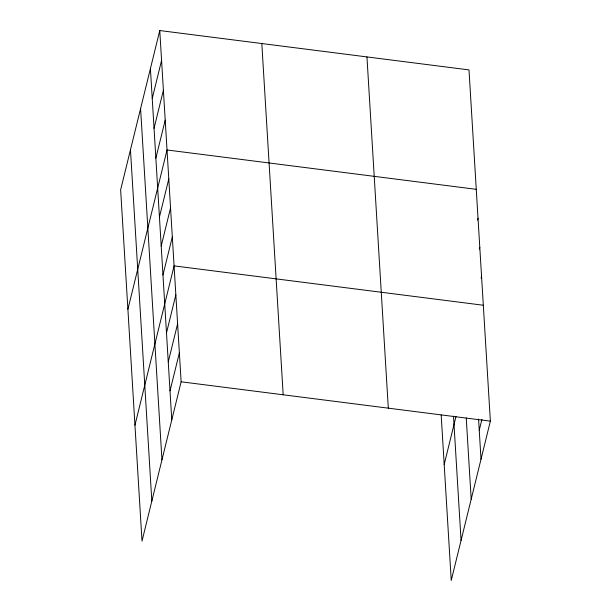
<?xml version="1.0" encoding="UTF-8"?>
<svg xmlns="http://www.w3.org/2000/svg" width="611" height="611" viewBox="0 0 611 611"><rect width="100%" height="100%" fill="white"/><g stroke="black" fill="none" stroke-linecap="round" stroke-linejoin="round"><path stroke-width="0.92" d="M159.761 30.55L120.634 189.845L142.004 541.094L181.131 381.799L159.761 30.55L468.996 69.906L490.366 421.155L451.239 580.45L441.173 414.991M152.231 98.478L161.579 60.405M154.041 128.341L163.397 90.26M155.858 158.196L165.214 120.115M127.905 309.273L167.032 149.978L476.259 189.334M159.44 217.027L168.789 178.954M161.205 246.004L170.553 207.931M162.961 274.981L172.317 236.908M134.955 425.18L174.082 265.884L483.309 305.24M166.49 332.942L175.838 294.861M168.254 361.918L177.602 323.845M170.011 390.895L179.367 352.822M477.581 220.12L478.023 218.31M479.345 249.097L479.788 247.287M481.101 278.081L481.552 276.264M444.182 464.536L455.989 416.473M479.245 430.251L481.919 419.375M181.131 381.799L490.366 421.155M478.566 419.031L481.01 459.228M466.239 417.909L471.188 499.233M453.499 416.122L461.061 540.445M366.951 56.922L388.313 408.171M261.814 43.541L283.176 394.782M150.413 68.623L171.775 419.872M140.583 108.628L161.953 459.877M130.464 149.84L151.826 501.089"/></g></svg>
